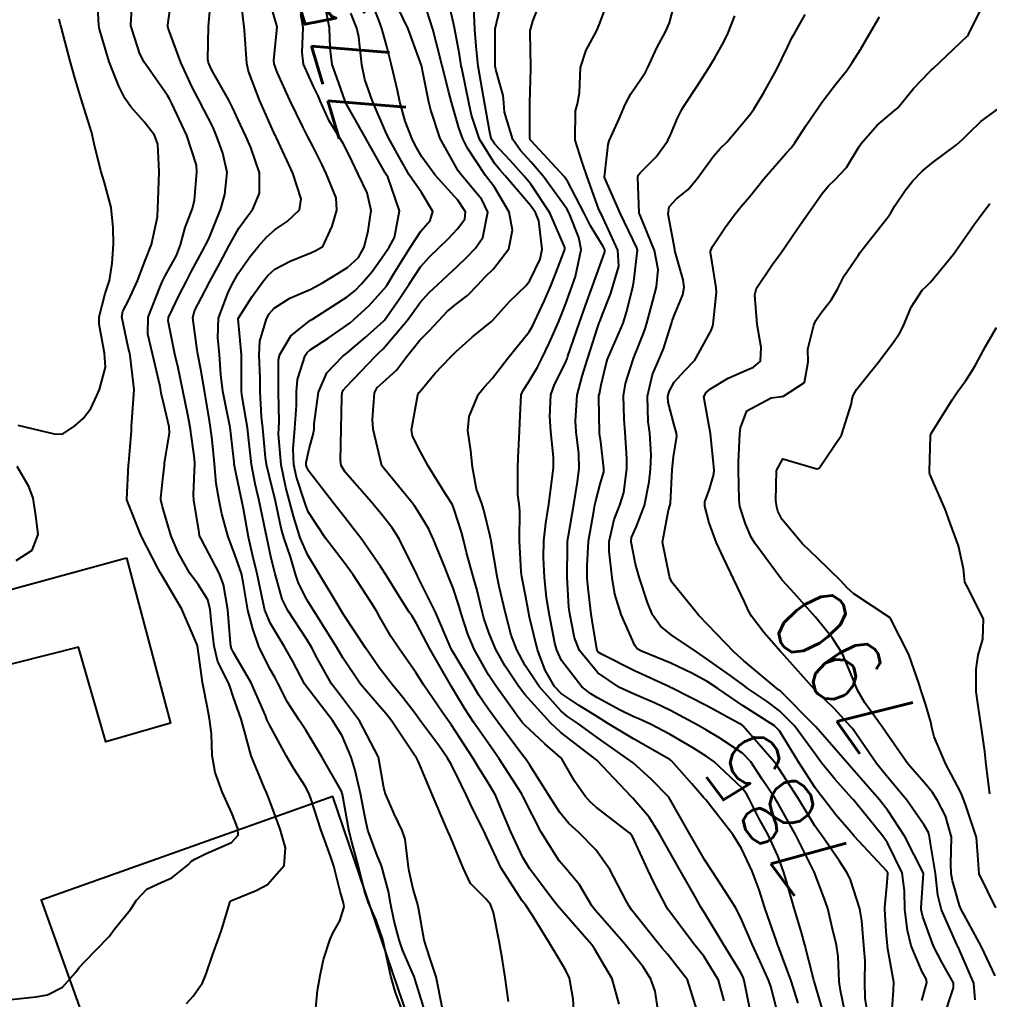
# Model space of a CAD drawing. Header units: metres. Extents: x 307586 to 320046, y 7427249 to 7434250.
# Drawn here: x 319146.4 to 319199.6, y 7429442.6 to 7429496.4 of the extents above; entities that cross this region are included whole.
import ezdxf
from ezdxf.enums import TextEntityAlignment as Align

# ---------------------------------------------------------------- set-up
doc = ezdxf.new("R2010")
doc.units = ezdxf.units.M
doc.header["$MEASUREMENT"] = 0
for name, color, linetype in [('Cotas', 45, 'Continuous'), ('Curvas de Nivel 1m', 11, 'Continuous'), ('Curvas de Nivel 5m', 15, 'Continuous'), ('Edificações', 30, 'Continuous')]:
    doc.layers.add(name, color=color, linetype=linetype)
doc.styles.add('Style-STANDARD', font='STANDARD.shx')

msp = doc.modelspace()

# ---------------------------------------------------------------- linework, layer by layer
at = {"layer": 'Curvas de Nivel 1m', "flags": 128}
for points, elevation in [([(319145.9, 7429442.623), (319147.272, 7429442.759), (319147.904, 7429442.866), (319148.728, 7429443.295), (319149.44, 7429444.105), (319149.648, 7429444.38), (319149.929, 7429444.673), (319151.288, 7429446.08), (319151.573, 7429446.451), (319151.956, 7429446.94), (319152.475, 7429447.555), (319152.79, 7429448.062), (319153.36, 7429448.675), (319153.982, 7429448.967), (319154.734, 7429449.294), (319155.642, 7429450.034), (319155.824, 7429450.203), (319155.996, 7429450.31), (319156.582, 7429450.604), (319158.005, 7429451.233), (319158.377, 7429451.628), (319158.358, 7429451.997), (319158.026, 7429452.842), (319157.507, 7429454.008), (319157.115, 7429455.076), (319156.954, 7429456.017), (319156.907, 7429457.191), (319156.81, 7429458.019), (319156.695, 7429458.617), (319156.427, 7429460.025), (319156.379, 7429460.29), (319156.141, 7429462.03), (319156.134, 7429462.077), (319155.288, 7429464.039), (319154.181, 7429465.904), (319154.093, 7429466.051), (319153.976, 7429466.262), (319153.055, 7429468.062), (319152.261, 7429470.041), (319152.258, 7429470.07), (319152.362, 7429471.958), (319152.371, 7429472.069), (319152.521, 7429473.835), (319152.529, 7429474.076), (319152.544, 7429474.334), (319152.663, 7429476.075), (319152.449, 7429477.961), (319152.421, 7429478.079), (319152.405, 7429478.15), (319152.336, 7429478.42), (319151.997, 7429480.084), (319152.043, 7429480.397), (319152.362, 7429480.99), (319152.855, 7429482.073), (319153.277, 7429483.18), (319153.615, 7429484.062), (319153.945, 7429485.584), (319153.97, 7429486.057), (319153.988, 7429486.498), (319154.048, 7429488.056), (319153.97, 7429489.56), (319153.784, 7429490.06), (319153.209, 7429490.797), (319152.488, 7429491.613), (319152.162, 7429492.083), (319151.831, 7429492.758), (319151.303, 7429494.092), (319150.761, 7429495.878), (319150.726, 7429496.098), (319150.613, 7429498.059)], 768), ([(319167.429, 7429441.887), (319167.016, 7429443), (319166.754, 7429443.898), (319166.608, 7429444.578), (319166.323, 7429445.904), (319165.959, 7429446.973), (319165.523, 7429447.914), (319165.307, 7429448.59), (319164.989, 7429449.92), (319164.605, 7429451.326), (319164.457, 7429451.926), (319164.104, 7429453.867), (319164.091, 7429453.93), (319164.044, 7429454.055), (319162.974, 7429455.941), (319162.085, 7429457.409), (319161.717, 7429457.956), (319161.078, 7429458.94), (319160.554, 7429459.973), (319160.406, 7429460.266), (319160.121, 7429460.766), (319159.515, 7429461.986), (319159.178, 7429462.959), (319158.906, 7429463.993), (319158.644, 7429465.529), (319158.552, 7429465.996), (319158.199, 7429467.048), (319157.833, 7429468.006), (319157.487, 7429469.273), (319157.332, 7429470.014), (319157.169, 7429470.943), (319157.071, 7429472.018), (319156.953, 7429473.34), (319156.862, 7429474.021), (319156.779, 7429474.514), (319156.522, 7429476.027), (319156.321, 7429477.205), (319156.159, 7429478.032), (319156.117, 7429478.251), (319155.895, 7429480.035), (319155.98, 7429480.411), (319156.364, 7429481.142), (319156.826, 7429482.023), (319157.362, 7429483.041), (319157.874, 7429484.008), (319158.412, 7429484.951), (319158.855, 7429485.56), (319159.184, 7429485.992), (319159.549, 7429486.877), (319159.553, 7429487.989), (319159.076, 7429489.385), (319158.79, 7429489.997), (319158.48, 7429490.667), (319158.062, 7429491.579), (319157.838, 7429492.01), (319156.941, 7429493.599), (319156.742, 7429494.027), (319156.712, 7429494.215), (319156.746, 7429496.027), (319156.892, 7429497.701)], 771), ([(319169.574, 7429442.196), (319169.249, 7429443.867), (319168.897, 7429444.907), (319168.584, 7429445.874), (319168.302, 7429447.543), (319168.224, 7429447.877), (319167.981, 7429448.681), (319167.759, 7429449.652), (319167.729, 7429449.884), (319167.536, 7429451.408), (319167.376, 7429451.89), (319166.931, 7429452.801), (319166.471, 7429453.904), (319166.373, 7429454.232), (319166.077, 7429455.91), (319166.064, 7429455.951), (319165.038, 7429457.921), (319164.105, 7429459.148), (319163.508, 7429459.936), (319162.72, 7429461.351), (319162.407, 7429461.947), (319162.139, 7429462.379), (319161.099, 7429463.966), (319160.795, 7429464.596), (319160.403, 7429465.977), (319160.196, 7429466.846), (319159.944, 7429467.983), (319159.873, 7429468.327), (319159.529, 7429469.987), (319159.314, 7429470.918), (319159.104, 7429471.991), (319158.965, 7429473.3), (319158.887, 7429473.994), (319158.594, 7429475.703), (319158.56, 7429475.997), (319158.565, 7429477.762), (319158.552, 7429477.998), (319158.37, 7429479.983), (319158.369, 7429480), (319159.153, 7429481.204), (319159.715, 7429481.987), (319160.004, 7429482.358), (319160.384, 7429482.708), (319161.226, 7429483.136), (319162.398, 7429483.624), (319162.634, 7429483.722), (319163.028, 7429483.951), (319163.536, 7429485.065), (319163.792, 7429485.939), (319163.751, 7429486.623), (319163.211, 7429487.949), (319162.969, 7429488.464), (319162.468, 7429489.448), (319162.207, 7429489.963), (319161.929, 7429490.515), (319161.218, 7429491.973), (319160.516, 7429493.514), (319160.348, 7429493.982), (319160.328, 7429494.179), (319160.523, 7429495.98), (319160.518, 7429496.005), (319159.958, 7429497.986)], 773), ([(319181.46, 7429441.717), (319181.261, 7429443.065), (319181.032, 7429443.723), (319180.602, 7429444.403), (319179.938, 7429445.249), (319179.538, 7429445.744), (319177.969, 7429447.52), (319177.799, 7429447.763), (319177.12, 7429448.909), (319176.383, 7429449.784), (319176, 7429450.229), (319175.003, 7429451.8), (319174.042, 7429453.709), (319173.991, 7429453.811), (319173.927, 7429453.928), (319172.696, 7429455.824), (319172.076, 7429456.728), (319171.295, 7429457.842), (319170.822, 7429458.572), (319170.112, 7429459.766), (319170.059, 7429459.861), (319169.966, 7429460.011), (319168.89, 7429461.873), (319168.157, 7429463.247), (319167.928, 7429463.651), (319167.772, 7429463.886), (319167.144, 7429464.867), (319166.493, 7429465.905), (319166.19, 7429466.392), (319165.122, 7429467.921), (319164.724, 7429468.431), (319164.224, 7429469.072), (319163.561, 7429469.937), (319162.25, 7429471.609), (319162.142, 7429471.841), (319162.115, 7429471.952), (319162.116, 7429472.091), (319162.266, 7429472.837), (319162.518, 7429473.71), (319162.549, 7429473.947), (319162.556, 7429474.218), (319162.781, 7429475.953), (319163.25, 7429477.015), (319164.131, 7429477.933), (319164.335, 7429478.099), (319165.324, 7429478.94), (319166.352, 7429479.845), (319166.413, 7429479.909), (319167.218, 7429481.05), (319167.756, 7429481.889), (319168.392, 7429482.827), (319168.887, 7429483.387), (319169.398, 7429483.87), (319169.901, 7429484.372), (319170.413, 7429484.913), (319170.827, 7429485.447), (319170.852, 7429485.856), (319170.432, 7429486.494), (319169.184, 7429487.873), (319168.463, 7429488.871), (319168.096, 7429489.512), (319167.912, 7429489.888), (319167.545, 7429490.836), (319167.254, 7429491.899), (319167.116, 7429492.508), (319166.787, 7429493.906), (319166.735, 7429494.117), (319166.533, 7429494.926), (319166.27, 7429495.913), (319166.091, 7429496.373), (319165.492, 7429497.921)], 777), ([(319155.534, 7429442.398), (319155.905, 7429442.808), (319156.412, 7429443.526), (319156.629, 7429444.019), (319156.971, 7429445.052), (319157.318, 7429446.009), (319157.473, 7429446.485), (319157.938, 7429448.001), (319157.973, 7429448.025), (319159.37, 7429448.595), (319159.982, 7429448.936), (319160.893, 7429449.967), (319160.981, 7429450.944), (319160.687, 7429451.97), (319160.039, 7429453.711), (319159.923, 7429453.981), (319159.818, 7429454.209), (319159.098, 7429455.99), (319158.727, 7429457.35), (319158.533, 7429457.996), (319158.105, 7429459.256), (319157.924, 7429459.815), (319157.839, 7429460.004), (319157.266, 7429461.155), (319157.054, 7429462.016), (319156.918, 7429463.252), (319156.844, 7429464.02), (319156.707, 7429464.56), (319156.177, 7429465.395), (319155.714, 7429466.035), (319155.088, 7429467.153), (319154.706, 7429468.045), (319154.229, 7429469.659), (319154.134, 7429470.051), (319154.13, 7429470.155), (319154.244, 7429471.174), (319154.329, 7429471.972), (319154.341, 7429472.049), (319154.604, 7429473.72), (319154.585, 7429474.047), (319154.295, 7429475.294), (319154.144, 7429475.895), (319154.125, 7429476.053), (319154.103, 7429476.256), (319153.674, 7429478.06), (319153.426, 7429479.146), (319153.433, 7429480.064), (319154.107, 7429481.79), (319154.23, 7429482.052), (319154.276, 7429482.15), (319154.377, 7429482.334), (319154.984, 7429483.455), (319155.207, 7429484.042), (319155.465, 7429484.987), (319155.861, 7429486.036), (319155.98, 7429486.484), (319156.114, 7429488.033), (319156.081, 7429488.41), (319155.555, 7429490.039), (319154.731, 7429491.807), (319154.602, 7429492.049), (319154.496, 7429492.23), (319153.208, 7429494.07), (319152.979, 7429494.525), (319152.541, 7429495.902), (319152.493, 7429496.08), (319152.491, 7429496.133), (319152.561, 7429497.28)], 769), ([(319168.661, 7429441.872), (319168.098, 7429443.702), (319168.037, 7429443.879), (319167.925, 7429444.124), (319167.39, 7429445.341), (319167.215, 7429445.891), (319166.938, 7429446.916), (319166.744, 7429447.898), (319166.623, 7429448.544), (319166.256, 7429449.906), (319166.187, 7429450.098), (319165.999, 7429450.514), (319165.503, 7429451.915), (319165.356, 7429452.583), (319165.097, 7429453.919), (319164.791, 7429455.187), (319164.578, 7429455.925), (319164.08, 7429457.085), (319163.547, 7429457.935), (319162.112, 7429459.814), (319162.054, 7429459.893), (319162.023, 7429459.951), (319161.361, 7429461.198), (319160.913, 7429461.968), (319160.152, 7429463.256), (319159.846, 7429463.983), (319159.749, 7429464.403), (319159.424, 7429465.988), (319159.158, 7429467.031), (319158.937, 7429467.993), (319158.666, 7429469.558), (319158.585, 7429469.996), (319158.248, 7429471.549), (319158.169, 7429471.918), (319158.154, 7429472.001), (319158.15, 7429472.106), (319157.932, 7429474.005), (319157.664, 7429475.377), (319157.538, 7429476.011), (319157.433, 7429476.897), (319157.356, 7429478.015), (319157.26, 7429478.934), (319157.294, 7429480.016), (319157.841, 7429481.481), (319158.116, 7429482.004), (319158.205, 7429482.173), (319158.38, 7429482.476), (319159.013, 7429483.374), (319159.511, 7429483.989), (319159.925, 7429484.468), (319160.412, 7429484.889), (319161.068, 7429485.322), (319161.743, 7429485.967), (319161.836, 7429486.562), (319161.381, 7429487.971), (319160.472, 7429489.917), (319160.44, 7429489.98), (319160.413, 7429490.041), (319159.552, 7429491.989), (319158.946, 7429493.566), (319158.844, 7429493.997), (319158.716, 7429495.823), (319158.705, 7429495.998), (319158.561, 7429497.209)], 772), ([(319183.56, 7429442.04), (319183.043, 7429443.699), (319181.937, 7429445.109), (319181.651, 7429445.425), (319181.419, 7429445.718), (319179.97, 7429447.544), (319179.832, 7429447.741), (319179.648, 7429448.071), (319178.777, 7429449.752), (319178.009, 7429450.823), (319177.081, 7429451.774), (319176.528, 7429452.283), (319176.034, 7429452.888), (319175.457, 7429453.796), (319174.38, 7429455.486), (319174.163, 7429455.809), (319174.065, 7429455.939), (319172.644, 7429457.824), (319172.1, 7429458.573), (319171.595, 7429459.325), (319171.275, 7429459.843), (319170.141, 7429461.744), (319170.073, 7429461.861), (319170.014, 7429461.992), (319169.205, 7429463.87), (319168.245, 7429465.817), (319168.217, 7429465.88), (319168.184, 7429465.949), (319167.208, 7429467.895), (319166.825, 7429468.507), (319166.227, 7429469.277), (319165.942, 7429469.624), (319165.693, 7429469.915), (319164.257, 7429471.565), (319164.034, 7429471.932), (319163.996, 7429472.202), (319164.029, 7429473.933), (319164.063, 7429475.695), (319164.094, 7429475.933), (319164.159, 7429476.079), (319164.308, 7429476.246), (319165.13, 7429477.113), (319165.903, 7429477.914), (319166.124, 7429478.123), (319166.337, 7429478.336), (319167.657, 7429479.89), (319167.952, 7429480.293), (319168.368, 7429480.879), (319168.846, 7429481.405), (319169.341, 7429481.87), (319169.882, 7429482.371), (319170.393, 7429482.85), (319170.908, 7429483.344), (319171.408, 7429483.85), (319171.809, 7429484.446), (319172.073, 7429485.843), (319171.752, 7429486.528), (319170.636, 7429487.858), (319170.455, 7429488.098), (319169.464, 7429489.87), (319168.946, 7429491.425), (319168.849, 7429491.877), (319168.519, 7429493.512), (319168.457, 7429493.816), (319168.434, 7429493.881), (319167.936, 7429495.288), (319167.702, 7429495.893), (319166.928, 7429497.544)], 778), ([(319185.056, 7429442.534), (319184.737, 7429443.682), (319183.936, 7429445), (319183.379, 7429445.696), (319181.971, 7429447.576), (319181.883, 7429447.711), (319181.226, 7429448.962), (319180.872, 7429449.727), (319180.02, 7429451.558), (319179.873, 7429451.741), (319178.037, 7429453.179), (319177.722, 7429453.447), (319177.432, 7429453.769), (319176.862, 7429454.589), (319176.154, 7429455.789), (319176.064, 7429455.895), (319175.218, 7429456.657), (319174.091, 7429457.689), (319173.987, 7429457.811), (319173.681, 7429458.23), (319172.529, 7429459.826), (319172.122, 7429460.446), (319171.335, 7429461.842), (319170.981, 7429462.678), (319170.605, 7429463.853), (319170.504, 7429464.193), (319170.176, 7429465.189), (319169.912, 7429465.863), (319169.716, 7429466.339), (319169.104, 7429467.871), (319168.824, 7429468.479), (319168.229, 7429469.456), (319168.057, 7429469.708), (319167.921, 7429469.885), (319166.263, 7429471.91), (319165.795, 7429473.915), (319165.742, 7429474.461), (319165.854, 7429475.914), (319166.012, 7429476.209), (319166.311, 7429476.478), (319167.062, 7429477.159), (319167.608, 7429477.891), (319168.342, 7429478.812), (319168.881, 7429479.342), (319169.367, 7429479.87), (319169.851, 7429480.374), (319170.367, 7429480.798), (319170.964, 7429481.264), (319171.527, 7429481.849), (319171.941, 7429482.291), (319172.392, 7429482.722), (319173.24, 7429483.827), (319173.44, 7429484.851), (319173.254, 7429485.828), (319172.443, 7429487.199), (319171.948, 7429487.845), (319170.971, 7429489.351), (319170.702, 7429489.858), (319170.482, 7429490.458), (319170.094, 7429491.864), (319169.944, 7429492.43), (319169.566, 7429493.87), (319169.247, 7429495.162), (319169.062, 7429495.875), (319168.566, 7429497.412)], 779), ([(319187.909, 7429442.204), (319187.608, 7429443.333), (319187.504, 7429443.646), (319187.02, 7429444.74), (319186.584, 7429445.66), (319185.964, 7429447.1), (319185.673, 7429447.673), (319185.133, 7429448.527), (319184.376, 7429449.686), (319184.002, 7429450.272), (319183.163, 7429451.699), (319182.043, 7429453.681), (319182.032, 7429453.699), (319181.039, 7429454.711), (319180.062, 7429455.6), (319179.878, 7429455.742), (319178.081, 7429456.991), (319177.003, 7429457.776), (319176.462, 7429458.15), (319176.099, 7429458.442), (319174.898, 7429459.802), (319174.13, 7429460.955), (319173.666, 7429461.815), (319173.359, 7429462.61), (319173.046, 7429463.821), (319172.707, 7429465.295), (319172.6, 7429465.826), (319172.262, 7429467.78), (319172.26, 7429467.83), (319172.254, 7429467.87), (319172.215, 7429468.046), (319171.863, 7429469.469), (319171.744, 7429469.837), (319171.462, 7429470.624), (319171.241, 7429471.845), (319171.151, 7429472.726), (319170.976, 7429473.85), (319171.054, 7429474.612), (319171.571, 7429475.841), (319171.894, 7429476.251), (319172.316, 7429476.705), (319172.807, 7429477.352), (319173.182, 7429477.827), (319174.347, 7429479.267), (319174.552, 7429479.607), (319174.646, 7429479.807), (319175.19, 7429480.982), (319175.538, 7429481.798), (319175.786, 7429482.399), (319176.312, 7429483.791), (319176.308, 7429483.887), (319175.478, 7429485.799), (319174.446, 7429487.372), (319174.077, 7429487.816), (319173.308, 7429488.674), (319172.47, 7429489.575), (319172.29, 7429489.842), (319172.202, 7429490.118), (319171.904, 7429491.846), (319171.771, 7429492.587), (319171.56, 7429493.85), (319171.436, 7429494.949), (319171.37, 7429495.852), (319171.321, 7429497.093)], 781), ([(319189.119, 7429442.42), (319188.739, 7429443.632), (319188.015, 7429445.567), (319187.986, 7429445.64), (319187.945, 7429445.762), (319187.294, 7429447.65), (319186.972, 7429448.644), (319186.59, 7429449.661), (319186.011, 7429450.899), (319185.526, 7429451.675), (319184.042, 7429453.567), (319183.942, 7429453.691), (319183.287, 7429454.461), (319182.17, 7429455.709), (319182.064, 7429455.789), (319181.899, 7429455.879), (319180.081, 7429456.92), (319178.697, 7429457.754), (319178.097, 7429458.124), (319177.087, 7429458.76), (319176.109, 7429459.414), (319175.75, 7429459.794), (319175.238, 7429460.687), (319174.809, 7429461.803), (319174.374, 7429463.595), (319174.333, 7429463.808), (319174.172, 7429464.704), (319173.956, 7429465.812), (319173.915, 7429466.085), (319173.821, 7429467.814), (319173.843, 7429469.428), (319173.809, 7429469.814), (319173.731, 7429470.324), (319173.72, 7429471.815), (319173.741, 7429472.342), (319173.822, 7429473.815), (319173.838, 7429474.264), (319173.919, 7429475.814), (319174.031, 7429476.09), (319174.313, 7429476.5), (319174.799, 7429477.332), (319175.044, 7429477.803), (319175.467, 7429478.673), (319175.957, 7429479.794), (319176.074, 7429480.076), (319176.368, 7429480.827), (319176.626, 7429481.54), (319176.714, 7429481.785), (319176.9, 7429482.294), (319177.211, 7429483.778), (319177.073, 7429484.444), (319176.543, 7429485.788), (319176.426, 7429486.024), (319175.111, 7429487.803), (319174.461, 7429488.571), (319173.868, 7429489.22), (319173.451, 7429489.825), (319173, 7429491.328), (319172.96, 7429491.833), (319172.92, 7429492.247), (319172.521, 7429493.668), (319172.487, 7429493.84), (319172.481, 7429493.882), (319172.486, 7429495.841), (319172.49, 7429495.894), (319172.549, 7429496.214), (319172.87, 7429497.534)], 782), ([(319190.427, 7429442.131), (319189.987, 7429443.619), (319189.972, 7429443.668), (319189.926, 7429443.895), (319189.489, 7429445.625), (319189.293, 7429446.287), (319188.894, 7429447.631), (319188.458, 7429449.166), (319188.309, 7429449.637), (319188.006, 7429450.505), (319187.476, 7429451.648), (319186.954, 7429452.578), (319186.408, 7429453.665), (319186.282, 7429453.903), (319186.048, 7429454.221), (319184.486, 7429455.686), (319184.067, 7429455.979), (319183.365, 7429456.406), (319182.085, 7429457.169), (319181.009, 7429457.726), (319180.376, 7429458.016), (319180.097, 7429458.141), (319179.351, 7429458.497), (319178.107, 7429459.171), (319177.734, 7429459.39), (319177.237, 7429459.773), (319176.134, 7429461.217), (319175.869, 7429461.793), (319175.765, 7429462.175), (319175.443, 7429463.797), (319175.307, 7429464.663), (319175.188, 7429465.8), (319175.131, 7429466.868), (319175.155, 7429467.801), (319175.268, 7429468.754), (319175.432, 7429469.798), (319175.525, 7429470.516), (319175.683, 7429471.796), (319175.684, 7429472.381), (319175.532, 7429473.798), (319175.477, 7429474.613), (319175.547, 7429475.798), (319175.739, 7429476.368), (319176.329, 7429477.533), (319176.409, 7429477.711), (319176.434, 7429477.788), (319176.481, 7429477.935), (319177.111, 7429479.779), (319177.435, 7429480.706), (319177.821, 7429481.768), (319178.399, 7429483.346), (319178.502, 7429483.659), (319178.498, 7429483.759), (319178.405, 7429483.95), (319177.724, 7429485.078), (319177.372, 7429485.776), (319176.449, 7429487.531), (319176.263, 7429487.792), (319174.472, 7429489.728), (319174.433, 7429489.771), (319174.405, 7429489.811), (319174.383, 7429489.903), (319174.394, 7429491.812), (319174.435, 7429493.724), (319174.437, 7429493.811), (319174.405, 7429495.675), (319174.413, 7429495.812), (319174.433, 7429495.923), (319174.55, 7429496.312), (319174.968, 7429497.405)], 783), ([(319191.76, 7429441.592), (319191.432, 7429443.111), (319191.367, 7429443.598), (319191.311, 7429444.974), (319191.221, 7429445.601), (319190.99, 7429446.572), (319190.74, 7429447.608), (319190.541, 7429448.174), (319189.993, 7429449.62), (319188.982, 7429451.63), (319188.04, 7429453.342), (319187.928, 7429453.528), (319187.854, 7429453.643), (319187.126, 7429454.727), (319186.516, 7429455.663), (319186.07, 7429456.143), (319184.764, 7429457.002), (319184.089, 7429457.399), (319183.575, 7429457.695), (319182.101, 7429458.478), (319181.259, 7429458.877), (319180.109, 7429459.384), (319179.315, 7429459.748), (319178.125, 7429460.54), (319177.109, 7429461.776), (319176.837, 7429462.467), (319176.58, 7429463.784), (319176.524, 7429464.143), (319176.433, 7429465.786), (319176.449, 7429467.547), (319176.464, 7429467.786), (319176.512, 7429468.081), (319176.799, 7429469.782), (319177.007, 7429471.023), (319177.097, 7429471.777), (319177.069, 7429472.576), (319176.928, 7429473.78), (319176.891, 7429474.383), (319176.991, 7429475.78), (319177.262, 7429476.833), (319177.551, 7429477.772), (319178.124, 7429479.537), (319178.201, 7429479.762), (319178.242, 7429479.874), (319178.359, 7429480.182), (319178.807, 7429481.325), (319178.95, 7429481.754), (319179.269, 7429482.876), (319179.219, 7429483.752), (319178.42, 7429485.509), (319178.332, 7429485.671), (319178.283, 7429485.762), (319178.154, 7429486.037), (319177.532, 7429487.774), (319177.266, 7429488.583), (319176.867, 7429489.784), (319176.892, 7429491.389), (319177.002, 7429491.783), (319177.12, 7429492.392), (319177.166, 7429493.78), (319177.487, 7429494.73), (319178.044, 7429495.767), (319178.198, 7429496.115), (319178.563, 7429497.091)], 784), ([(319173.215, 7429442.512), (319173.031, 7429443.819), (319172.871, 7429444.883), (319172.712, 7429445.822), (319172.4, 7429447.392), (319172.224, 7429447.827), (319171.976, 7429448.14), (319171.133, 7429448.991), (319170.725, 7429449.849), (319170.019, 7429451.589), (319169.889, 7429451.861), (319169.77, 7429452.118), (319169.03, 7429453.87), (319168.268, 7429455.671), (319168.157, 7429455.879), (319168.065, 7429456.023), (319166.805, 7429457.899), (319166.496, 7429458.304), (319166.101, 7429458.748), (319165.098, 7429459.92), (319164.127, 7429461.363), (319163.793, 7429461.933), (319163.206, 7429462.88), (319162.532, 7429463.946), (319162.169, 7429464.54), (319161.689, 7429465.468), (319161.523, 7429465.96), (319161.246, 7429466.915), (319160.876, 7429467.97), (319160.728, 7429468.483), (319160.422, 7429469.977), (319160.386, 7429470.13), (319160.24, 7429470.695), (319159.926, 7429471.983), (319159.869, 7429472.373), (319159.726, 7429473.986), (319159.661, 7429474.614), (319159.588, 7429475.987), (319159.577, 7429476.724), (319159.537, 7429477.988), (319159.569, 7429478.76), (319159.923, 7429479.984), (319160.079, 7429480.259), (319160.359, 7429480.573), (319161.217, 7429481.119), (319162.369, 7429481.612), (319163.011, 7429481.95), (319163.851, 7429482.468), (319164.386, 7429482.792), (319164.981, 7429483.34), (319165.287, 7429483.921), (319165.513, 7429484.818), (319165.684, 7429485.917), (319165.464, 7429486.893), (319164.96, 7429487.925), (319164.463, 7429488.959), (319164.143, 7429489.609), (319163.945, 7429489.938), (319163.381, 7429490.841), (319162.877, 7429491.954), (319162.76, 7429492.219), (319162.504, 7429492.723), (319161.964, 7429493.966), (319161.897, 7429494.599), (319161.942, 7429495.966), (319161.821, 7429496.7)], 774), ([(319179.296, 7429442.359), (319178.904, 7429443.75), (319177.939, 7429445.403), (319177.792, 7429445.613), (319177.67, 7429445.764), (319175.971, 7429447.682), (319175.883, 7429447.791), (319175.555, 7429448.216), (319174.363, 7429449.806), (319174.002, 7429450.403), (319173.34, 7429451.817), (319172.859, 7429452.997), (319172.5, 7429453.825), (319172.051, 7429454.602), (319171.575, 7429455.354), (319171.278, 7429455.842), (319170.09, 7429457.668), (319169.959, 7429457.861), (319169.593, 7429458.37), (319168.571, 7429459.875), (319168.123, 7429460.56), (319167.195, 7429461.894), (319166.772, 7429462.524), (319166.16, 7429463.595), (319165.984, 7429463.912), (319165.681, 7429464.401), (319164.685, 7429465.925), (319164.193, 7429466.598), (319163.168, 7429467.94), (319162.227, 7429469.385), (319162.07, 7429469.791), (319162.018, 7429469.953), (319161.575, 7429471.289), (319161.424, 7429471.962), (319161.392, 7429472.838), (319161.492, 7429473.962), (319161.57, 7429475.242), (319161.571, 7429475.967), (319161.633, 7429476.647), (319162.058, 7429477.963), (319162.162, 7429478.134), (319162.336, 7429478.279), (319163.31, 7429478.913), (319164.35, 7429479.624), (319164.521, 7429479.759), (319164.715, 7429479.926), (319165.563, 7429480.716), (319166.378, 7429481.606), (319166.511, 7429481.778), (319166.592, 7429481.907), (319166.909, 7429482.424), (319167.811, 7429483.889), (319168.412, 7429484.784), (319168.915, 7429485.378), (319169.063, 7429485.874), (319168.438, 7429486.913), (319167.76, 7429487.89), (319167.285, 7429488.721), (319166.637, 7429489.908), (319166.478, 7429490.225), (319165.744, 7429491.918), (319165.325, 7429493.112), (319165.162, 7429493.924), (319165.007, 7429495.456), (319164.89, 7429495.927), (319164.555, 7429496.765)], 776), ([(319194.242, 7429441.567), (319194.358, 7429443.126), (319194.367, 7429443.566), (319194.025, 7429445.486), (319194.012, 7429445.569), (319193.955, 7429446.355), (319193.878, 7429447.571), (319193.874, 7429447.671), (319193.985, 7429448.823), (319194.039, 7429449.523), (319194.033, 7429449.57), (319193.994, 7429449.637), (319192.19, 7429451.588), (319192.025, 7429451.775), (319191.192, 7429452.76), (319190.525, 7429453.613), (319190.312, 7429453.883), (319190.049, 7429454.235), (319189.149, 7429455.629), (319188.089, 7429457.361), (319187.81, 7429457.644), (319186.757, 7429458.318), (319186.104, 7429458.738), (319184.712, 7429459.684), (319184.119, 7429460.069), (319183.286, 7429460.537), (319182.133, 7429461.07), (319180.51, 7429461.734), (319180.279, 7429461.872), (319180.146, 7429462.053), (319179.396, 7429463.748), (319179.062, 7429464.863), (319178.903, 7429465.753), (319178.737, 7429467.222), (319178.745, 7429467.755), (319179.019, 7429468.958), (319179.324, 7429469.749), (319179.543, 7429470.448), (319179.715, 7429471.745), (319179.71, 7429472.304), (319179.616, 7429473.747), (319179.573, 7429474.464), (319179.538, 7429475.748), (319179.637, 7429476.422), (319180.063, 7429477.743), (319180.137, 7429477.94), (319180.34, 7429478.451), (319180.703, 7429479.383), (319180.814, 7429479.735), (319181.135, 7429480.968), (319181.335, 7429481.73), (319181.439, 7429482.683), (319181.233, 7429483.732), (319180.422, 7429485.698), (319180.402, 7429485.74), (319180.393, 7429485.77), (319180.313, 7429487.741), (319180.337, 7429487.858), (319180.456, 7429488.005), (319181.328, 7429488.868), (319181.937, 7429489.725), (319182.114, 7429490.088), (319182.492, 7429490.986), (319182.738, 7429491.477), (319182.88, 7429491.714), (319183.6, 7429492.79), (319184.185, 7429493.695), (319184.529, 7429494.264), (319185.039, 7429495.184), (319185.268, 7429495.683), (319185.633, 7429496.603)], 786), ([(319195.913, 7429442.56), (319196.186, 7429443.546), (319196.138, 7429443.759), (319195.929, 7429444.135), (319195.319, 7429445.556), (319195.116, 7429446.398), (319194.97, 7429447.56), (319194.955, 7429448.588), (319194.817, 7429449.562), (319194.017, 7429451.207), (319193.763, 7429451.573), (319192.531, 7429453.092), (319192.129, 7429453.589), (319192.044, 7429453.685), (319191.143, 7429454.693), (319190.405, 7429455.615), (319190.07, 7429456.071), (319188.919, 7429457.632), (319188.101, 7429458.47), (319187.422, 7429458.966), (319186.381, 7429459.666), (319186.116, 7429459.864), (319185.43, 7429460.37), (319184.137, 7429461.287), (319183.527, 7429461.696), (319182.152, 7429462.633), (319181.553, 7429463.115), (319181.115, 7429463.726), (319180.838, 7429464.399), (319180.411, 7429465.737), (319180.195, 7429466.519), (319179.945, 7429467.743), (319179.974, 7429467.984), (319180.221, 7429468.534), (319180.681, 7429469.733), (319180.944, 7429471.038), (319181.011, 7429471.729), (319181.041, 7429472.499), (319180.969, 7429473.73), (319180.889, 7429474.331), (319180.85, 7429475.732), (319181.125, 7429476.924), (319181.477, 7429477.729), (319181.728, 7429478.337), (319182.161, 7429479.722), (319182.205, 7429479.872), (319182.362, 7429480.294), (319182.791, 7429481.299), (319182.855, 7429481.713), (319182.797, 7429482.123), (319182.401, 7429483.531), (319182.353, 7429483.721), (319182.339, 7429483.785), (319181.987, 7429485.724), (319182.031, 7429486.122), (319182.436, 7429486.561), (319183.08, 7429487.074), (319183.588, 7429487.703), (319184.465, 7429488.907), (319184.836, 7429489.32), (319185.193, 7429489.683), (319185.794, 7429490.367), (319186.496, 7429491.226), (319186.682, 7429491.485), (319186.8, 7429491.666), (319187.216, 7429492.366), (319187.922, 7429493.649), (319188.535, 7429494.895), (319188.778, 7429495.4), (319188.908, 7429495.636), (319189.51, 7429496.679)], 787), ([(319197.079, 7429441.532), (319197.646, 7429443.25), (319197.637, 7429443.524), (319197.03, 7429444.629), (319196.555, 7429445.541), (319195.967, 7429447.16), (319195.878, 7429447.551), (319195.871, 7429447.654), (319195.993, 7429449.55), (319194.965, 7429451.561), (319194.037, 7429452.994), (319193.573, 7429453.575), (319192.06, 7429455.309), (319191.929, 7429455.459), (319191.816, 7429455.594), (319190.092, 7429457.58), (319190.052, 7429457.62), (319188.112, 7429459.57), (319188.074, 7429459.602), (319188.019, 7429459.641), (319186.136, 7429461.198), (319185.602, 7429461.675), (319184.158, 7429463.173), (319183.668, 7429463.695), (319182.181, 7429465.529), (319182.121, 7429465.65), (319182.098, 7429465.711), (319182.054, 7429465.843), (319181.671, 7429467.718), (319181.99, 7429469.473), (319182.074, 7429469.712), (319182.103, 7429469.843), (319182.199, 7429471.711), (319182.27, 7429472.403), (319182.454, 7429473.536), (319182.436, 7429473.708), (319182.288, 7429474.215), (319181.981, 7429475.396), (319181.959, 7429475.715), (319182.031, 7429475.99), (319182.315, 7429476.495), (319182.9, 7429477.136), (319183.45, 7429477.703), (319184.349, 7429479.343), (319184.439, 7429479.602), (319184.453, 7429479.689), (319184.627, 7429481.439), (319184.616, 7429481.688), (319184.397, 7429483.078), (319184.307, 7429483.596), (319184.309, 7429483.691), (319184.406, 7429483.95), (319185.114, 7429484.985), (319185.612, 7429485.678), (319185.969, 7429486.135), (319186.438, 7429486.678), (319186.888, 7429487.222), (319187.233, 7429487.658), (319188.467, 7429489.069), (319188.736, 7429489.372), (319188.936, 7429489.635), (319189.537, 7429490.58), (319190.246, 7429491.623), (319190.353, 7429491.773), (319190.507, 7429491.978), (319191.223, 7429492.906), (319191.784, 7429493.607), (319192.089, 7429494.043), (319192.534, 7429494.758), (319193.022, 7429495.593), (319193.583, 7429496.56)], 788), ([(319198.833, 7429442.592), (319198.752, 7429443.512), (319197.942, 7429445.409), (319197.899, 7429445.477), (319197.88, 7429445.521), (319197.824, 7429445.643), (319196.983, 7429447.535), (319196.787, 7429448.344), (319196.653, 7429449.54), (319196.388, 7429451.174), (319196.334, 7429451.545), (319196.263, 7429451.784), (319196.029, 7429452.189), (319195.075, 7429453.56), (319194.055, 7429454.783), (319193.412, 7429455.577), (319192.091, 7429457.485), (319192.015, 7429457.591), (319191.096, 7429458.598), (319190.112, 7429459.545), (319190.035, 7429459.621), (319188.964, 7429460.798), (319188.212, 7429461.639), (319188.144, 7429461.717), (319187.252, 7429462.751), (319186.552, 7429463.664), (319186.411, 7429463.912), (319186.171, 7429464.448), (319185.593, 7429465.676), (319185.023, 7429466.859), (319184.635, 7429467.686), (319184.224, 7429468.781), (319183.994, 7429469.692), (319184.002, 7429469.927), (319184.247, 7429470.635), (319184.486, 7429471.461), (319184.497, 7429471.688), (319184.302, 7429473.671), (319184.299, 7429473.69), (319184.284, 7429473.773), (319183.946, 7429475.694), (319184.061, 7429475.939), (319184.31, 7429476.131), (319185.273, 7429476.726), (319186.326, 7429477.186), (319186.674, 7429477.319), (319187.053, 7429477.659), (319187.083, 7429478.401), (319186.87, 7429479.662), (319186.747, 7429481.295), (319186.836, 7429481.663), (319187.697, 7429482.952), (319188.196, 7429483.643), (319188.406, 7429483.938), (319189.098, 7429484.951), (319189.58, 7429485.628), (319189.93, 7429486.125), (319190.442, 7429486.86), (319190.787, 7429487.277), (319191.138, 7429487.613), (319191.773, 7429488.293), (319192.471, 7429489.441), (319192.567, 7429489.599), (319193.457, 7429490.617), (319194.502, 7429491.487), (319194.55, 7429491.522), (319194.594, 7429491.569), (319195.449, 7429492.625), (319196.341, 7429493.552), (319196.434, 7429493.641), (319196.525, 7429493.729), (319198.414, 7429495.522), (319198.471, 7429495.594), (319198.546, 7429495.753), (319199.144, 7429496.934)], 789), ([(319146.283, 7429474.15), (319148.276, 7429473.662), (319148.736, 7429473.656), (319149.41, 7429474.109), (319149.874, 7429474.517), (319150.293, 7429475.06), (319150.625, 7429475.772), (319150.765, 7429476.095), (319151.093, 7429477.321), (319151.046, 7429478.093), (319150.752, 7429479.693), (319150.75, 7429480.096), (319151.082, 7429481.377), (319151.306, 7429482.091), (319151.455, 7429483.022), (319151.532, 7429484.089), (319151.522, 7429484.979), (319151.406, 7429486.09), (319151.024, 7429487.514), (319150.835, 7429488.096), (319150.468, 7429489.58), (319150.368, 7429490.101), (319150.333, 7429490.243), (319149.745, 7429492.107), (319149.407, 7429493.213), (319149.146, 7429494.114), (319148.656, 7429496.004), (319148.631, 7429496.119), (319148.547, 7429496.424)], 767), ([(319199.974, 7429447.651), (319199.059, 7429449.509), (319198.987, 7429450.532), (319198.905, 7429451.511), (319198.348, 7429453.209), (319198.229, 7429453.518), (319198.047, 7429453.972), (319197.521, 7429454.991), (319197.214, 7429455.533), (319196.59, 7429457.038), (319196.459, 7429457.545), (319196.392, 7429457.842), (319196.106, 7429458.837), (319195.863, 7429459.553), (319195.754, 7429459.918), (319195.183, 7429461.56), (319194.163, 7429463.57), (319192.176, 7429464.889), (319191.804, 7429465.221), (319191.451, 7429465.601), (319190.201, 7429466.816), (319189.346, 7429467.629), (319188.226, 7429468.982), (319188.007, 7429469.42), (319187.937, 7429469.644), (319187.882, 7429470.002), (319187.925, 7429471.645), (319188.269, 7429472.287), (319190.147, 7429471.739), (319190.265, 7429471.781), (319191.487, 7429473.602), (319192.042, 7429475.336), (319192.085, 7429475.593), (319192.128, 7429475.771), (319192.31, 7429476.093), (319192.985, 7429476.921), (319193.517, 7429477.578), (319194.344, 7429478.706), (319194.697, 7429479.219), (319194.873, 7429479.565), (319195.316, 7429480.613), (319195.929, 7429481.555), (319196.164, 7429481.773), (319196.387, 7429481.983), (319197.641, 7429483.531), (319198.414, 7429484.634), (319198.778, 7429485.158), (319199.045, 7429485.514), (319199.635, 7429486.308)], 791), ([(319199.641, 7429453.91), (319199.443, 7429455.506), (319199.359, 7429456.221), (319199.183, 7429457.509), (319199.011, 7429458.604), (319198.894, 7429459.512), (319198.895, 7429460.749), (319199.004, 7429461.511), (319199.262, 7429462.398), (319199.291, 7429463.509), (319198.369, 7429465.33), (319198.273, 7429465.519), (319198.194, 7429466.253), (319197.922, 7429467.524), (319197.458, 7429468.765), (319197.178, 7429469.536), (319196.352, 7429471.458), (319196.321, 7429471.549), (319196.325, 7429471.61), (319196.376, 7429473.549), (319196.422, 7429473.686), (319197.562, 7429475.531), (319197.865, 7429475.971), (319198.319, 7429476.602), (319198.685, 7429477.159), (319198.879, 7429477.515), (319199.392, 7429478.46), (319200.013, 7429479.503)], 792), ([(319146.191, 7429466.705), (319147.061, 7429467.276), (319147.407, 7429468.132), (319147.267, 7429469.178), (319147.129, 7429470.137), (319146.88, 7429470.781), (319146.25, 7429471.88)], 767)]:
    msp.add_lwpolyline(points, dxfattribs=dict(at, elevation=elevation))
at = {"layer": 'Curvas de Nivel 5m', "flags": 128}
for points, elevation in [([(319162.618, 7429441.943), (319162.736, 7429443.116), (319162.883, 7429443.94), (319163.067, 7429444.803), (319163.427, 7429445.935), (319163.595, 7429446.286), (319163.958, 7429446.941), (319164.196, 7429447.701), (319164.15, 7429447.928), (319163.979, 7429448.54), (319163.63, 7429449.934), (319163.442, 7429450.492), (319162.914, 7429451.941), (319162.384, 7429453.6), (319162.256, 7429453.948), (319162.047, 7429454.333), (319161.411, 7429455.314), (319161.038, 7429455.965), (319160.089, 7429457.69), (319159.957, 7429457.981), (319159.875, 7429458.202), (319159.093, 7429459.99), (319158.129, 7429461.657), (319158.007, 7429461.878), (319157.976, 7429462.002), (319157.956, 7429462.182), (319157.806, 7429464.005), (319157.571, 7429465.403), (319157.333, 7429466.013), (319156.339, 7429467.9), (319156.278, 7429468.029), (319156.263, 7429468.079), (319156.216, 7429468.367), (319155.948, 7429470.033), (319155.933, 7429470.336), (319155.994, 7429472.033), (319155.979, 7429472.311), (319155.736, 7429474.035), (319155.613, 7429474.713), (319155.345, 7429476.04), (319155.074, 7429477.29), (319154.907, 7429478.044), (319154.529, 7429479.87), (319154.548, 7429480.048), (319155.134, 7429481.274), (319155.534, 7429482.038), (319155.824, 7429482.592), (319156.398, 7429483.675), (319156.52, 7429483.91), (319156.584, 7429484.027), (319156.759, 7429484.377), (319157.422, 7429486.015), (319157.65, 7429486.797), (319157.779, 7429488.01), (319157.528, 7429489.078), (319157.189, 7429490.019), (319156.978, 7429490.523), (319156.487, 7429491.472), (319156.192, 7429492.033), (319155.849, 7429492.69), (319155.223, 7429494.043), (319154.542, 7429495.941), (319154.513, 7429496.021), (319154.506, 7429496.051), (319154.507, 7429496.087), (319154.548, 7429496.391), (319154.764, 7429497.855)], 770), ([(319186.442, 7429442.196), (319186.159, 7429443.666), (319186.097, 7429443.84), (319185.928, 7429444.145), (319185.004, 7429445.679), (319183.968, 7429447.381), (319183.783, 7429447.692), (319183.516, 7429448.156), (319182.639, 7429449.704), (319182.009, 7429450.795), (319181.504, 7429451.718), (319180.938, 7429452.632), (319180.042, 7429453.67), (319179.974, 7429453.741), (319178.063, 7429455.76), (319176.085, 7429457.277), (319175.517, 7429457.796), (319174.108, 7429459.352), (319173.761, 7429459.814), (319173.041, 7429460.909), (319172.517, 7429461.826), (319172.152, 7429462.708), (319171.871, 7429463.545), (319171.788, 7429463.836), (319171.475, 7429465.14), (319171.278, 7429465.844), (319170.903, 7429467.149), (319170.738, 7429467.852), (319170.632, 7429468.268), (319170.23, 7429469.519), (319170.136, 7429469.765), (319170.082, 7429469.862), (319169.772, 7429470.332), (319168.828, 7429471.874), (319168.273, 7429472.888), (319167.948, 7429473.553), (319167.898, 7429473.886), (319168.236, 7429475.815), (319168.259, 7429475.881), (319168.275, 7429475.909), (319168.304, 7429475.941), (319169.193, 7429476.998), (319170.013, 7429477.863), (319170.174, 7429478.022), (319170.336, 7429478.177), (319171.228, 7429478.967), (319172.282, 7429479.841), (319172.322, 7429479.872), (319172.354, 7429479.907), (319173.263, 7429480.933), (319174.193, 7429481.813), (319174.386, 7429482.077), (319174.948, 7429483.254), (319175.056, 7429483.803), (319174.873, 7429485.35), (319174.697, 7429485.807), (319174.429, 7429486.2), (319173.034, 7429487.831), (319172.759, 7429488.139), (319172.459, 7429488.491), (319171.62, 7429489.849), (319171.181, 7429491.165), (319171.047, 7429491.855), (319170.648, 7429493.732), (319170.626, 7429493.859), (319170.529, 7429494.489), (319170.27, 7429495.863), (319170.196, 7429496.216), (319169.811, 7429497.868)], 780), ([(319192.977, 7429441.579), (319192.802, 7429442.693), (319192.779, 7429443.581), (319192.786, 7429444.73), (319192.726, 7429445.582), (319192.608, 7429446.938), (319192.501, 7429447.585), (319191.989, 7429449.177), (319191.865, 7429449.465), (319191.795, 7429449.593), (319191.39, 7429450.211), (319190.409, 7429451.614), (319190.245, 7429451.836), (319190.028, 7429452.151), (319189.136, 7429453.629), (319188.059, 7429455.292), (319187.92, 7429455.5), (319187.813, 7429455.644), (319186.092, 7429457.628), (319186.042, 7429457.671), (319184.103, 7429458.74), (319182.198, 7429459.709), (319182.113, 7429459.748), (319182.048, 7429459.777), (319180.127, 7429460.658), (319178.352, 7429461.546), (319178.142, 7429461.676), (319178.089, 7429461.761), (319177.815, 7429463.42), (319177.762, 7429463.766), (319177.582, 7429465.174), (319177.542, 7429465.77), (319177.534, 7429466.429), (319177.614, 7429467.769), (319177.894, 7429469.429), (319177.957, 7429469.764), (319178.004, 7429469.996), (319178.25, 7429470.903), (319178.444, 7429471.575), (319178.457, 7429471.758), (319178.278, 7429473.233), (319178.213, 7429473.692), (319178.208, 7429473.761), (319178.175, 7429475.635), (319178.183, 7429475.762), (319178.205, 7429475.861), (319178.312, 7429476.352), (319178.573, 7429477.514), (319178.655, 7429477.757), (319179.165, 7429478.932), (319179.503, 7429479.749), (319179.716, 7429480.393), (319180.047, 7429481.743), (319180.103, 7429482.026), (319180.291, 7429483.741), (319180.266, 7429483.88), (319179.365, 7429485.751), (319178.507, 7429487.705), (319178.492, 7429487.76), (319178.688, 7429489.541), (319178.745, 7429489.757), (319179.282, 7429490.961), (319179.617, 7429491.749), (319179.929, 7429492.326), (319180.517, 7429493.182), (319180.738, 7429493.521), (319180.852, 7429493.737), (319181.376, 7429494.891), (319181.834, 7429495.727), (319182.046, 7429496.23), (319182.436, 7429497.721)], 785), ([(319176.826, 7429441.776), (319176.762, 7429442.628), (319176.563, 7429443.78), (319176.359, 7429444.215), (319175.934, 7429444.919), (319175.419, 7429445.795), (319174.539, 7429447.229), (319174.142, 7429447.808), (319173.975, 7429448.033), (319172.819, 7429449.822), (319172.018, 7429451.51), (319171.874, 7429451.832), (319171.259, 7429453.066), (319170.891, 7429453.847), (319170.612, 7429454.415), (319170.06, 7429455.525), (319169.872, 7429455.862), (319169.386, 7429456.554), (319168.407, 7429457.877), (319168.097, 7429458.306), (319167.411, 7429459.195), (319166.822, 7429459.899), (319166.126, 7429460.802), (319165.366, 7429461.918), (319164.16, 7429463.748), (319164.043, 7429463.931), (319163.862, 7429464.237), (319162.844, 7429465.943), (319162.199, 7429467.013), (319161.777, 7429467.957), (319161.412, 7429469.149), (319161.195, 7429469.966), (319160.991, 7429470.719), (319160.731, 7429471.973), (319160.599, 7429473.654), (319160.607, 7429473.975), (319160.626, 7429474.316), (319160.591, 7429475.977), (319160.593, 7429477.713), (319160.64, 7429477.977), (319161.263, 7429479.051), (319162.352, 7429479.901), (319162.456, 7429479.958), (319164.365, 7429481.178), (319164.776, 7429481.519), (319165.17, 7429481.922), (319165.732, 7429482.575), (319166.399, 7429483.503), (319166.657, 7429483.906), (319166.955, 7429484.449), (319167.234, 7429485.898), (319166.586, 7429487.773), (319166.503, 7429487.909), (319166.485, 7429487.942), (319166.454, 7429487.994), (319165.374, 7429489.921), (319164.496, 7429491.472), (319164.326, 7429491.758), (319164.248, 7429491.934), (319163.79, 7429493.219), (319163.534, 7429493.945), (319163.427, 7429494.842), (319163.394, 7429495.947), (319163.098, 7429497.419)], 775), ([(319199.927, 7429443.916), (319199.175, 7429445.508), (319198.225, 7429447.261), (319198.081, 7429447.519), (319197.976, 7429447.778), (319197.583, 7429449.121), (319197.512, 7429449.527), (319197.491, 7429450.037), (319197.526, 7429451.527), (319197.196, 7429452.694), (319196.76, 7429453.539), (319196.486, 7429453.982), (319196.052, 7429454.503), (319195.146, 7429455.559), (319194.085, 7429457.047), (319193.723, 7429457.574), (319192.785, 7429458.905), (319192.38, 7429459.587), (319192.123, 7429460.235), (319191.546, 7429461.599), (319190.997, 7429462.453), (319190.162, 7429463.485), (319190.044, 7429463.621), (319188.892, 7429464.917), (319188.237, 7429465.639), (319188.184, 7429465.703), (319186.732, 7429467.662), (319186.541, 7429467.99), (319186.223, 7429468.723), (319185.911, 7429469.673), (319185.875, 7429470.037), (319185.838, 7429471.674), (319185.833, 7429472.109), (319185.92, 7429473.674), (319185.957, 7429474.003), (319186.295, 7429474.921), (319187.633, 7429475.65), (319188.224, 7429475.722), (319188.304, 7429475.732), (319189.466, 7429476.478), (319189.657, 7429477.627), (319189.656, 7429478.31), (319189.981, 7429479.624), (319190.094, 7429479.885), (319190.363, 7429480.283), (319190.944, 7429481.045), (319191.268, 7429481.611), (319191.65, 7429482.348), (319192.402, 7429483.46), (319192.509, 7429483.598), (319192.814, 7429484.001), (319194.05, 7429485.576), (319194.203, 7429485.797), (319194.432, 7429486.18), (319194.985, 7429487.025), (319195.403, 7429487.561), (319195.921, 7429488.092), (319196.463, 7429488.527), (319197.803, 7429489.53), (319198.16, 7429489.842), (319198.483, 7429490.177), (319199.169, 7429490.837), (319200.091, 7429491.504)], 790)]:
    msp.add_lwpolyline(points, dxfattribs=dict(at, elevation=elevation))
at = {"layer": 'Edificações'}
for points in [[(319152.238, 7429466.859), (319154.653, 7429457.793), (319151.114, 7429456.753), (319149.615, 7429461.952), (319144.452, 7429460.663), (319143.536, 7429464.489), (319152.238, 7429466.859)], [(319168.615, 7429438.925), (319163.58, 7429453.751), (319147.56, 7429448.069), (319152.333, 7429434.745), (319162.748, 7429438.109), (319163.136, 7429436.923), (319168.615, 7429438.925)]]:
    msp.add_lwpolyline(points, dxfattribs=at)

# ---------------------------------------------------------------- texts
at = {"layer": 'Cotas', "style": 'Style-STANDARD'}
for s, rotation, p in [('775', 106.5616, (319164.636, 7429494.47, 775)), ('790', 125.3713, (319191.694, 7429460.694, 790)), ('785', 126.6305, (319188.012, 7429452.889, 785))]:
    msp.add_text(s, height=4, rotation=rotation, dxfattribs=at).set_placement(p, align=Align.MIDDLE_CENTER)

doc.saveas('drawing.dxf')
